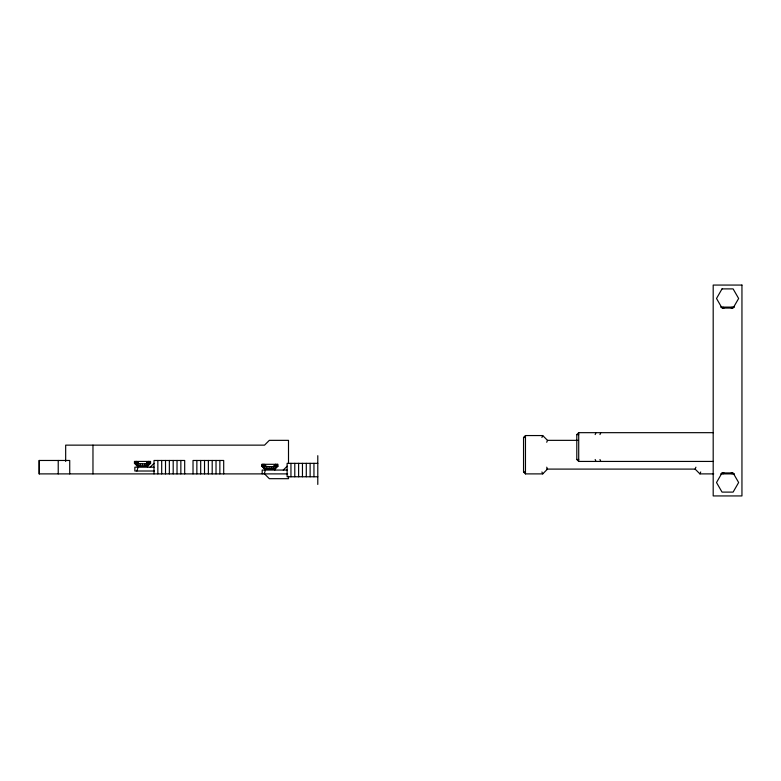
<?xml version="1.0" encoding="UTF-8"?>
<svg xmlns="http://www.w3.org/2000/svg" width="781" height="781" viewBox="0 0 781 781"><rect width="100%" height="100%" fill="white"/><g stroke="black" fill="none" stroke-linecap="round" stroke-linejoin="round"><path stroke-width="1.17" d="M138.11 467.184L136.87 471.011M265.462 470.055L264.212 473.891M144.007 466.228L144.622 463.826L150.577 463.348L150.577 461.434L134.449 461.434L134.449 463.348L137.534 466.228L147.492 466.228L150.577 463.348M271.349 469.098L271.973 466.706L277.929 466.228L277.929 464.305L261.801 464.305L261.801 466.228L264.886 469.098L274.844 469.098L277.929 466.228M541.926 437.467L542.717 435.554L547.51 440.347L578.008 440.347M546.72 442.261L547.51 440.347M595.171 434.587L595.971 432.674M599.964 434.587L600.765 432.674M546.554 469.098L695.119 469.098L695.92 467.184M695.119 469.098L699.913 473.891L700.713 471.978M145.393 466.228L146.828 462.869M272.735 469.098L274.18 465.74M146.584 466.228L148.615 463.348L148.615 461.434M273.926 469.098L275.966 466.228L275.966 464.305M146.35 463.348L148.263 461.434M150.186 467.184L154.013 463.348M273.701 466.228L275.615 464.305M283.278 470.055L287.115 466.228M546.72 467.184L547.51 469.098L542.717 473.891L525.467 473.891L523.543 471.978L523.543 437.467L525.467 435.554L542.717 435.554M713.317 461.434L578.711 461.434L576.798 459.511L576.798 434.587L578.711 432.674L713.317 432.674M731.309 308.251L732.842 307.616M722.298 473.384L723.831 472.749M134.449 463.348L144.622 463.826M261.801 466.228L271.973 466.706M720.658 307.109L734.482 307.109M576.798 434.587L578.711 434.587M523.543 437.467L525.467 437.467M576.798 459.511L578.711 459.511M317.789 463.348L287.115 463.348L287.115 476.771L317.789 476.771M154.013 467.184L134.849 467.184L134.849 471.011L154.365 471.011M287.115 470.055L262.191 470.055L262.191 473.891M523.543 471.978L525.467 471.978M287.623 473.891L39.05 473.891L39.05 460.468L69.724 460.468L69.724 473.891M699.913 473.891L713.717 473.891M720.658 473.891L734.482 473.891M722.298 307.616L723.831 308.251M731.309 472.749L732.842 473.384M264.115 464.305L266.028 466.228M264.544 473.891L269.328 478.685L288.501 478.685L288.501 476.283M136.763 461.434L138.676 463.348M265.794 469.098L263.763 466.228L263.763 464.305M138.442 466.228L136.411 463.348L136.411 461.434M266.985 469.098L265.55 465.74M139.633 466.228L138.198 462.869M599.964 459.511L600.765 461.434M595.171 459.511L595.971 461.434M541.926 471.978L542.717 473.891M267.756 466.706L268.371 469.098M140.404 463.826L141.029 466.228M732.139 307.109L732.139 307.909M732.139 473.091L732.139 473.891M723.011 307.109L723.011 307.909M723.011 473.091L723.011 473.891M578.711 432.674L578.711 461.434M525.467 435.554L525.467 473.891M317.789 455.684L317.789 484.435M313.952 463.348L313.952 476.771M310.125 463.348L310.125 476.771M306.289 463.348L306.289 476.771M302.452 463.348L302.452 476.771M298.615 463.348L298.615 476.771M294.788 463.348L294.788 476.771M290.952 463.348L290.952 476.771M288.501 463.104L288.501 440.347L269.328 440.347L264.544 445.141L65.672 445.141L65.672 461.434M277.333 464.305L277.333 466.228L274.844 469.098L274.844 470.055M269.865 466.901L269.865 469.098M264.886 470.055L264.886 469.098L262.396 466.228L262.396 464.305M223.698 473.891L223.698 460.468L193.024 460.468L193.024 473.891M219.861 460.468L219.861 473.891M216.025 460.468L216.025 473.891M212.198 460.468L212.198 473.891M208.361 460.468L208.361 473.891M204.524 460.468L204.524 473.891M200.688 460.468L200.688 473.891M196.861 460.468L196.861 473.891M184.687 473.891L184.687 460.468L154.013 460.468L154.013 473.891M180.85 460.468L180.85 473.891M177.023 460.468L177.023 473.891M173.187 460.468L173.187 473.891M169.35 460.468L169.35 473.891M165.513 460.468L165.513 473.891M161.687 460.468L161.687 473.891M157.85 460.468L157.85 473.891M149.981 461.434L149.981 463.348L147.492 466.228L147.492 467.184M142.513 464.021L142.513 466.228M137.534 467.184L137.534 466.228L135.045 463.348L135.045 461.434M92.968 445.141L92.968 473.891M58.224 460.468L58.224 473.891M39.343 460.468L39.343 473.891M722.034 288.892L716.509 298.479L722.034 308.065L733.105 308.065L738.641 298.479L733.105 288.892L722.034 288.892M722.034 472.935L716.509 482.521L722.034 492.108L733.105 492.108L738.641 482.521L733.105 472.935L722.034 472.935M741.95 285.065L713.19 285.065L713.19 495.935L741.95 495.935L741.95 285.065"/></g></svg>
